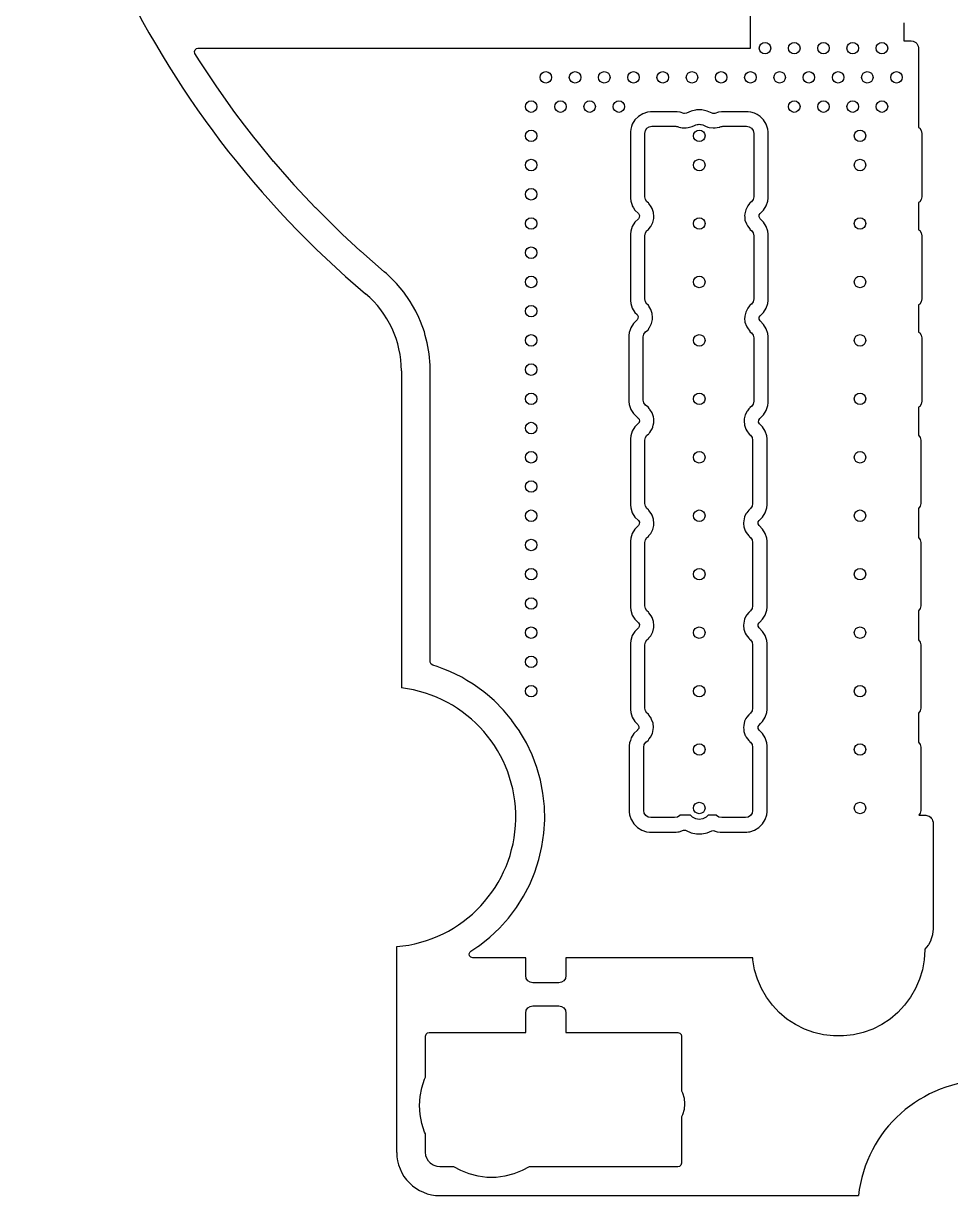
# Model space of a CAD drawing. Extents: x 116 to 183, y -128 to -37.6.
# Drawn here: x 115.95 to 148.18, y -128.03 to -87.28 of the extents above; entities that cross this region are included whole.
import ezdxf

# ---------------------------------------------------------------- set-up
doc = ezdxf.new("R2010")
doc.units = 0
doc.layers.add('BLACK', color=7, linetype='CONTINUOUS')

msp = doc.modelspace()

# ---------------------------------------------------------------- linework, layer by layer
at = {"layer": 'BLACK', "linetype": 'CONTINUOUS'}
for p, q in [((141.224, -88.138), (141.224, -84.826092)), ((146.558, -87.261064), (146.558, -87.884)), ((146.558, -87.884), (146.812, -87.884)), ((146.812, -87.884), (146.885011, -87.898523)), ((146.885011, -87.898523), (146.929709, -87.917037)), ((146.929709, -87.917037), (146.971096, -87.944691)), ((146.971096, -87.944691), (147.005309, -87.978904)), ((147.005309, -87.978904), (147.032962, -88.020291)), ((121.894386, -88.25963), (121.915348, -88.192979)), ((121.912785, -88.327033), (121.894386, -88.25963)), ((122.067307, -88.57789), (121.912785, -88.327033)), ((121.915348, -88.192979), (121.969017, -88.148242)), ((121.969017, -88.148242), (122.018363, -88.138)), ((122.018363, -88.138), (140.223997, -88.138)), ((140.223997, -88.138), (140.224, -88.138)), ((140.224, -88.138), (141.224, -88.138)), ((147.032962, -88.020291), (147.051476, -88.064987)), ((147.051476, -88.064987), (147.063617, -88.126019)), ((147.063617, -88.126019), (147.066, -88.150212)), ((147.066, -88.150212), (147.066, -90.89664)), ((122.069542, -88.581386), (122.067307, -88.57789)), ((122.668174, -89.484133), (122.069542, -88.581386)), ((122.67052, -89.487546), (122.668174, -89.484133)), ((123.299076, -90.369844), (122.67052, -89.487546)), ((123.3015, -90.373128), (123.299076, -90.369844)), ((123.64121, -90.817716), (123.3015, -90.373128)), ((137.482663, -90.417187), (137.333342, -90.509289)), ((137.482668, -90.417185), (137.482663, -90.417187)), ((137.6492, -90.362001), (137.482668, -90.417185)), ((137.649203, -90.362), (137.6492, -90.362001)), ((137.75198, -90.351501), (137.649203, -90.362)), ((137.751998, -90.3515), (137.75198, -90.351501)), ((138.67701, -90.3515), (137.751998, -90.3515)), ((138.779795, -90.362), (138.67701, -90.3515)), ((138.779799, -90.362001), (138.779795, -90.362)), ((138.907919, -90.404455), (138.779799, -90.362001)), ((138.928108, -90.409313), (138.907919, -90.404455)), ((138.997358, -90.400028), (138.928108, -90.409313)), ((139.166192, -90.324857), (138.997358, -90.400028)), ((139.166197, -90.324855), (139.166192, -90.324857)), ((139.318897, -90.292398), (139.166197, -90.324855)), ((139.351354, -90.2855), (139.318897, -90.292398)), ((139.540646, -90.2855), (139.351354, -90.2855)), ((139.580001, -90.293865), (139.540646, -90.2855)), ((139.725802, -90.324855), (139.580001, -90.293865)), ((139.725807, -90.324857), (139.725802, -90.324855)), ((139.894642, -90.400028), (139.725807, -90.324857)), ((139.914253, -90.406857), (139.894642, -90.400028)), ((139.984081, -90.404455), (139.914253, -90.406857)), ((140.112196, -90.362002), (139.984081, -90.404455)), ((140.112203, -90.362), (140.112196, -90.362002)), ((140.21498, -90.351501), (140.112203, -90.362)), ((140.214998, -90.3515), (140.21498, -90.351501)), ((141.14001, -90.3515), (140.214998, -90.3515)), ((141.242795, -90.362), (141.14001, -90.3515)), ((141.242797, -90.362001), (141.242795, -90.362)), ((141.36305, -90.401849), (141.242797, -90.362001)), ((141.409331, -90.417185), (141.36305, -90.401849)), ((141.409336, -90.417187), (141.409331, -90.417185)), ((141.455169, -90.445457), (141.409336, -90.417187)), ((141.558656, -90.509288), (141.455169, -90.445457)), ((123.959189, -91.233864), (123.64121, -90.817716)), ((137.117185, -90.782668), (137.089349, -90.86667)), ((137.117187, -90.782663), (137.117185, -90.782668)), ((137.209289, -90.633342), (137.117187, -90.782663)), ((137.333342, -90.509289), (137.209289, -90.633342)), ((137.706329, -90.87103), (137.802, -90.852)), ((137.802, -90.852), (138.627, -90.852)), ((138.627, -90.852), (138.654598, -90.857489)), ((138.654598, -90.857489), (138.657485, -90.857636)), ((138.657485, -90.857636), (138.659805, -90.857873)), ((138.659805, -90.857873), (138.686236, -90.863527)), ((138.686236, -90.863527), (138.688166, -90.864166)), ((138.688166, -90.864166), (138.722671, -90.87103)), ((139.064535, -90.901045), (139.202966, -90.861824)), ((139.202966, -90.861824), (139.2746, -90.829928)), ((139.2746, -90.829928), (139.322393, -90.805577)), ((139.322393, -90.805577), (139.375375, -90.797185)), ((139.375375, -90.797185), (139.391736, -90.793709)), ((139.391736, -90.793709), (139.40835, -90.791963)), ((139.40835, -90.791963), (139.446, -90.786)), ((139.446, -90.786), (139.483651, -90.791963)), ((139.483651, -90.791963), (139.500263, -90.793709)), ((139.500263, -90.793709), (139.516617, -90.797184)), ((139.516617, -90.797184), (139.569607, -90.805577)), ((139.569607, -90.805577), (139.617405, -90.829931)), ((139.617405, -90.829931), (139.689035, -90.861824)), ((139.689035, -90.861824), (139.689038, -90.861825)), ((139.689038, -90.861825), (139.728407, -90.877413)), ((140.169329, -90.87103), (140.203821, -90.864169)), ((140.203821, -90.864169), (140.205759, -90.863527)), ((140.205759, -90.863527), (140.23219, -90.857873)), ((140.23219, -90.857873), (140.234499, -90.857637)), ((140.234499, -90.857637), (140.237401, -90.857489)), ((140.237401, -90.857489), (140.265, -90.852)), ((140.265, -90.852), (141.09, -90.852)), ((141.09, -90.852), (141.185671, -90.87103)), ((141.682712, -90.633344), (141.558656, -90.509288)), ((141.774814, -90.782666), (141.682712, -90.633344)), ((141.829999, -90.949203), (141.774814, -90.782666)), ((123.961763, -91.237118), (123.959189, -91.233864)), ((124.122473, -91.433463), (123.961763, -91.237118)), ((137.062, -90.949204), (137.0515, -91.051983)), ((137.0515, -91.051983), (137.0515, -93.352001)), ((137.062001, -90.949204), (137.062, -90.949204)), ((137.089349, -90.86667), (137.062001, -90.949203)), ((137.062001, -90.949203), (137.062001, -90.949204)), ((137.552, -91.102), (137.57103, -91.006329)), ((137.552, -93.302), (137.552, -91.102)), ((137.57103, -91.006329), (137.625223, -90.925223)), ((137.625223, -90.925223), (137.706329, -90.87103)), ((138.722671, -90.87103), (138.736241, -90.880097)), ((138.736241, -90.880097), (138.748904, -90.884294)), ((138.748904, -90.884294), (138.748917, -90.884297)), ((138.748917, -90.884297), (138.748918, -90.884298)), ((138.748918, -90.884298), (138.789658, -90.895927)), ((138.789658, -90.895927), (138.809847, -90.900785)), ((138.809847, -90.900785), (138.85141, -90.908961)), ((138.85141, -90.908961), (138.956917, -90.909964)), ((138.956917, -90.909964), (138.99528, -90.91033)), ((138.99528, -90.91033), (138.99528, -90.910329)), ((138.99528, -90.910329), (138.995284, -90.91033)), ((138.995284, -90.91033), (139.05633, -90.902144)), ((139.05633, -90.902144), (139.056878, -90.902108)), ((139.056878, -90.902108), (139.064413, -90.901061)), ((139.064413, -90.901061), (139.064534, -90.901045)), ((139.064534, -90.901045), (139.064535, -90.901045)), ((139.728407, -90.877413), (139.736358, -90.880181)), ((139.736358, -90.880181), (139.748017, -90.884241)), ((139.748017, -90.884241), (139.788596, -90.89649)), ((139.788596, -90.89649), (139.931631, -90.912058)), ((139.931631, -90.912058), (140.001459, -90.909656)), ((140.001459, -90.909656), (140.143084, -90.884297)), ((140.143084, -90.884297), (140.15576, -90.880096)), ((140.15576, -90.880096), (140.169329, -90.87103)), ((141.185671, -90.87103), (141.266777, -90.925223)), ((141.266777, -90.925223), (141.32097, -91.006329)), ((141.32097, -91.006329), (141.34, -91.102)), ((141.34, -91.102), (141.34, -93.302)), ((141.840499, -91.051992), (141.829999, -90.949203)), ((141.8405, -93.352009), (141.840499, -91.051992)), ((147.066, -90.89664), (147.108777, -90.925223)), ((147.108777, -90.925223), (147.16297, -91.006329)), ((147.16297, -91.006329), (147.182, -91.102)), ((147.182, -91.102), (147.182, -93.302)), ((124.647879, -92.07537), (124.122473, -91.433463)), ((124.650522, -92.07849), (124.647879, -92.07537)), ((125.203711, -92.71), (124.650522, -92.07849)), ((125.364289, -92.893313), (125.203711, -92.71)), ((125.367074, -92.896388), (125.364289, -92.893313)), ((126.107704, -93.686881), (125.367074, -92.896388)), ((137.57103, -93.397671), (137.552, -93.302)), ((141.34, -93.302), (141.32097, -93.397671)), ((147.182, -93.302), (147.16297, -93.397671)), ((126.110591, -93.689861), (126.107704, -93.686881)), ((126.357844, -93.936666), (126.110591, -93.689861)), ((137.0515, -93.352001), (137.051501, -93.352018)), ((137.051501, -93.352018), (137.062, -93.454796)), ((137.062, -93.454796), (137.062001, -93.454799)), ((137.062001, -93.454799), (137.107963, -93.593501)), ((137.107963, -93.593501), (137.117186, -93.621334)), ((137.117186, -93.621334), (137.157615, -93.686881)), ((137.157615, -93.686881), (137.209289, -93.770657)), ((137.625223, -93.478777), (137.57103, -93.397671)), ((137.684393, -93.518312), (137.625223, -93.478777)), ((137.692733, -93.540673), (137.684393, -93.518312)), ((137.774615, -93.650055), (137.692733, -93.540673)), ((137.774617, -93.650058), (137.774615, -93.650055)), ((137.808102, -93.711381), (137.774617, -93.650058)), ((137.858384, -93.84619), (137.808102, -93.711381)), ((141.107294, -93.663371), (141.05892, -93.760012)), ((141.1358, -93.619016), (141.107294, -93.663371)), ((141.19655, -93.543634), (141.1358, -93.619016)), ((141.204315, -93.532865), (141.19655, -93.543634)), ((141.208827, -93.517497), (141.204315, -93.532865)), ((141.266777, -93.478777), (141.208827, -93.517497)), ((141.32097, -93.397671), (141.266777, -93.478777)), ((141.682712, -93.770656), (141.774814, -93.621334)), ((141.774814, -93.621334), (141.829999, -93.454797)), ((141.829999, -93.454797), (141.8405, -93.352009)), ((147.108777, -93.478777), (147.066, -93.507359)), ((147.066, -93.507359), (147.066, -94.45264)), ((147.16297, -93.397671), (147.108777, -93.478777)), ((126.844314, -94.422256), (126.357844, -93.936666)), ((137.209289, -93.770657), (137.330951, -93.892319)), ((137.330951, -94.067681), (137.209289, -94.189342)), ((137.330951, -93.892319), (137.364436, -93.953642)), ((137.359452, -94.023334), (137.330951, -94.067681)), ((137.364436, -93.953642), (137.359452, -94.023334)), ((137.833081, -94.199985), (137.863664, -94.059393)), ((137.868648, -93.989701), (137.858384, -93.84619)), ((137.863664, -94.059393), (137.868648, -93.989701)), ((141.028336, -93.900607), (141.023352, -93.970297)), ((141.023352, -93.970297), (141.023352, -93.9703)), ((141.023352, -93.9703), (141.02474, -93.989701)), ((141.02474, -93.989701), (141.033616, -94.11381)), ((141.028337, -93.900595), (141.028336, -93.900607)), ((141.058916, -93.760023), (141.028337, -93.900595)), ((141.033616, -94.11381), (141.083898, -94.248619)), ((141.05892, -93.760012), (141.058916, -93.760023)), ((141.527564, -94.006358), (141.532548, -93.936666)), ((141.561049, -94.067681), (141.527564, -94.006358)), ((141.532548, -93.936666), (141.561049, -93.892319)), ((141.561049, -93.892319), (141.587652, -93.865716)), ((141.682712, -94.189344), (141.561049, -94.067681)), ((141.587652, -93.865716), (141.682712, -93.770656)), ((126.87725, -94.455132), (126.844314, -94.422256)), ((126.880225, -94.458003), (126.87725, -94.455132)), ((127.034779, -94.602284), (126.880225, -94.458003)), ((137.062, -94.505204), (137.0515, -94.607983)), ((137.062001, -94.505204), (137.062, -94.505204)), ((137.117186, -94.338666), (137.062001, -94.505203)), ((137.062001, -94.505203), (137.062001, -94.505204)), ((137.117187, -94.338663), (137.117186, -94.338666)), ((137.209289, -94.189342), (137.117187, -94.338663)), ((137.57103, -94.562329), (137.625223, -94.481223)), ((137.625223, -94.481223), (137.683172, -94.442502)), ((137.683172, -94.442502), (137.687685, -94.427135)), ((137.687685, -94.427135), (137.695444, -94.416373)), ((137.695444, -94.416373), (137.756201, -94.340981)), ((137.756201, -94.340981), (137.784702, -94.296634)), ((137.784702, -94.296634), (137.833081, -94.199985)), ((141.083898, -94.248619), (141.106285, -94.289618)), ((141.106285, -94.289618), (141.117381, -94.309939)), ((141.117381, -94.309939), (141.199267, -94.419325)), ((141.199267, -94.419325), (141.207607, -94.441687)), ((141.207607, -94.441687), (141.266777, -94.481223)), ((141.266777, -94.481223), (141.32097, -94.562329)), ((141.774814, -94.338666), (141.682712, -94.189344)), ((141.829999, -94.505203), (141.774814, -94.338666)), ((141.840499, -94.607992), (141.829999, -94.505203)), ((147.066, -94.45264), (147.108777, -94.481223)), ((147.108777, -94.481223), (147.16297, -94.562329)), ((127.672052, -95.197196), (127.034779, -94.602284)), ((137.0515, -94.607983), (137.0515, -96.908001)), ((137.552, -94.658), (137.57103, -94.562329)), ((137.552, -96.858), (137.552, -94.658)), ((141.32097, -94.562329), (141.34, -94.658)), ((141.34, -94.658), (141.34, -96.858)), ((141.8405, -96.908009), (141.840499, -94.607992)), ((147.16297, -94.562329), (147.182, -94.658)), ((147.182, -94.658), (147.182, -96.858)), ((127.675132, -95.199976), (127.672052, -95.197196)), ((128.49201, -95.912934), (127.675132, -95.199976)), ((128.493583, -95.914284), (128.49201, -95.912934)), ((128.567375, -95.976546), (128.493583, -95.914284)), ((128.568537, -95.977623), (128.567375, -95.976546)), ((128.643196, -96.040713), (128.568537, -95.977623)), ((128.643209, -96.040725), (128.643196, -96.040713)), ((128.91945, -96.318801), (128.643209, -96.040725)), ((128.919459, -96.318812), (128.91945, -96.318801)), ((129.170517, -96.619834), (128.919459, -96.318812)), ((129.170521, -96.61984), (129.170517, -96.619834)), ((129.170522, -96.619841), (129.170521, -96.61984)), ((129.371156, -96.908016), (129.170522, -96.619841)), ((129.394498, -96.941542), (129.371156, -96.908016)), ((129.394501, -96.941546), (129.394498, -96.941542)), ((129.476603, -97.084529), (129.394501, -96.941546)), ((137.0515, -96.908001), (137.051501, -96.908018)), ((137.051501, -96.908018), (137.062, -97.010796)), ((137.57103, -96.953671), (137.552, -96.858)), ((137.625223, -97.034777), (137.57103, -96.953671)), ((141.32097, -96.953671), (141.266777, -97.034777)), ((141.34, -96.858), (141.32097, -96.953671)), ((141.829999, -97.010797), (141.8405, -96.908009)), ((147.16297, -96.953671), (147.108777, -97.034777)), ((147.182, -96.858), (147.16297, -96.953671)), ((129.589691, -97.281473), (129.476603, -97.084529)), ((129.589692, -97.281476), (129.589691, -97.281473)), ((129.589698, -97.281487), (129.589692, -97.281476)), ((129.691451, -97.500867), (129.589698, -97.281487)), ((137.062, -97.010796), (137.062001, -97.010799)), ((137.062001, -97.010799), (137.117185, -97.177331)), ((137.117185, -97.177331), (137.117187, -97.177336)), ((137.117187, -97.177336), (137.209289, -97.326657)), ((137.209289, -97.326657), (137.285951, -97.403319)), ((137.676885, -97.069296), (137.625223, -97.034777)), ((137.692733, -97.111786), (137.676885, -97.069296)), ((137.729615, -97.161055), (137.692733, -97.111786)), ((137.729617, -97.161058), (137.729615, -97.161055)), ((137.763102, -97.222381), (137.729617, -97.161058)), ((137.813384, -97.35719), (137.763102, -97.222381)), ((137.823648, -97.500701), (137.813384, -97.35719)), ((141.058916, -97.316023), (141.028337, -97.456595)), ((141.05892, -97.316012), (141.058916, -97.316023)), ((141.107294, -97.219371), (141.05892, -97.316012)), ((141.1358, -97.175016), (141.107294, -97.219371)), ((141.19655, -97.099634), (141.1358, -97.175016)), ((141.204315, -97.088865), (141.19655, -97.099634)), ((141.208827, -97.073497), (141.204315, -97.088865)), ((141.266777, -97.034777), (141.208827, -97.073497)), ((141.611868, -97.3975), (141.682712, -97.326656)), ((141.682712, -97.326656), (141.774814, -97.177334)), ((141.774814, -97.177334), (141.829999, -97.010797)), ((147.108777, -97.034777), (147.066, -97.063359)), ((147.066, -97.063359), (147.066, -98.00864)), ((129.754627, -97.637073), (129.691451, -97.500867)), ((129.88806, -98.005653), (129.754627, -97.637073)), ((137.157789, -97.706842), (137.065687, -97.856163)), ((137.285951, -97.578681), (137.157789, -97.706842)), ((137.285951, -97.403319), (137.319436, -97.464642)), ((137.314452, -97.534334), (137.285951, -97.578681)), ((137.319436, -97.464642), (137.314452, -97.534334)), ((137.739702, -97.807634), (137.788081, -97.710985)), ((137.788081, -97.710985), (137.818664, -97.570393)), ((137.818664, -97.570393), (137.823648, -97.500701)), ((141.025183, -97.500702), (141.023352, -97.526299)), ((141.023352, -97.526299), (141.033616, -97.66981)), ((141.028336, -97.456607), (141.025183, -97.500702)), ((141.028337, -97.456595), (141.028336, -97.456607)), ((141.033616, -97.66981), (141.083898, -97.804619)), ((141.527564, -97.562358), (141.532548, -97.492666)), ((141.561049, -97.623681), (141.527564, -97.562358)), ((141.532548, -97.492666), (141.561049, -97.448319)), ((141.561049, -97.448319), (141.611868, -97.3975)), ((141.682712, -97.745344), (141.561049, -97.623681)), ((141.774814, -97.894666), (141.682712, -97.745344)), ((129.919988, -98.125483), (129.88806, -98.005653)), ((129.988981, -98.384427), (129.919988, -98.125483)), ((137.0105, -98.022704), (137, -98.125483)), ((137, -98.125483), (137, -100.425501)), ((137.010501, -98.022704), (137.0105, -98.022704)), ((137.041314, -97.929716), (137.010501, -98.022703)), ((137.010501, -98.022703), (137.010501, -98.022704)), ((137.065685, -97.856168), (137.041314, -97.929716)), ((137.065687, -97.856163), (137.065685, -97.856168)), ((137.5005, -98.1755), (137.51953, -98.079829)), ((137.5005, -100.3755), (137.5005, -98.1755)), ((137.51953, -98.079829), (137.573723, -97.998723)), ((137.573723, -97.998723), (137.654829, -97.94453)), ((137.654829, -97.94453), (137.670315, -97.941449)), ((137.670315, -97.941449), (137.687685, -97.882295)), ((137.687685, -97.882295), (137.69545, -97.871526)), ((137.69545, -97.871526), (137.69995, -97.865942)), ((137.69995, -97.865942), (137.711201, -97.851981)), ((137.711201, -97.851981), (137.739702, -97.807634)), ((141.083898, -97.804619), (141.097659, -97.82982)), ((141.097659, -97.82982), (141.117381, -97.865939)), ((141.117381, -97.865939), (141.199267, -97.975325)), ((141.199267, -97.975325), (141.207607, -97.997687)), ((141.207607, -97.997687), (141.266777, -98.037223)), ((141.266777, -98.037223), (141.32097, -98.118329)), ((141.32097, -98.118329), (141.34, -98.214)), ((141.829999, -98.061203), (141.774814, -97.894666)), ((141.840499, -98.163992), (141.829999, -98.061203)), ((141.8405, -100.464009), (141.840499, -98.163992)), ((147.066, -98.00864), (147.108777, -98.037223)), ((147.108777, -98.037223), (147.16297, -98.118329)), ((147.16297, -98.118329), (147.182, -98.214)), ((130.056628, -98.770535), (129.988981, -98.384427)), ((141.34, -98.214), (141.34, -100.414)), ((147.182, -98.214), (147.182, -100.414)), ((130.056629, -98.770547), (130.056628, -98.770535)), ((130.09049, -99.16104), (130.056629, -98.770547)), ((129.089859, -99.356597), (129.089859, -110.37597)), ((130.090359, -99.377342), (130.090491, -99.161069)), ((130.090359, -109.470822), (130.090359, -99.377342)), ((130.090491, -99.161069), (130.09049, -99.16104)), ((137, -100.425501), (137.000001, -100.425518)), ((137.000001, -100.425518), (137.0105, -100.528296)), ((137.0105, -100.528296), (137.010501, -100.528299)), ((137.010501, -100.528299), (137.065685, -100.694831)), ((137.51953, -100.471171), (137.5005, -100.3755)), ((137.573723, -100.552277), (137.51953, -100.471171)), ((137.654829, -100.60647), (137.573723, -100.552277)), ((137.674444, -100.610371), (137.654829, -100.60647)), ((137.699807, -100.663291), (137.674444, -100.610371)), ((141.204315, -100.641278), (141.194761, -100.653757)), ((141.207517, -100.630372), (141.204315, -100.641278)), ((141.266777, -100.590777), (141.207517, -100.630372)), ((141.32097, -100.509671), (141.266777, -100.590777)), ((141.34, -100.414), (141.32097, -100.509671)), ((141.774814, -100.733334), (141.829999, -100.566797)), ((141.829999, -100.566797), (141.8405, -100.464009)), ((147.108777, -100.590777), (147.066, -100.619359)), ((147.066, -100.619359), (147.066, -101.590365)), ((147.16297, -100.509671), (147.108777, -100.590777)), ((147.182, -100.414), (147.16297, -100.509671)), ((137.065685, -100.694831), (137.065687, -100.694836)), ((137.065687, -100.694836), (137.157789, -100.844157)), ((137.157789, -100.844157), (137.281845, -100.968213)), ((137.281845, -100.968213), (137.292522, -100.974798)), ((137.292522, -100.974798), (137.309534, -100.985291)), ((137.309534, -100.985291), (137.356259, -101.037237)), ((137.356259, -101.037237), (137.367483, -101.106199)), ((137.717976, -100.683491), (137.699807, -100.663291)), ((137.732089, -100.699181), (137.717976, -100.683491)), ((137.812107, -100.818758), (137.732089, -100.699181)), ((137.855194, -100.956032), (137.812107, -100.818758)), ((137.866418, -101.024994), (137.855194, -100.956032)), ((137.869086, -101.16885), (137.866418, -101.024994)), ((141.007519, -101.03029), (141.002535, -101.099982)), ((141.00752, -101.030282), (141.007519, -101.03029)), ((141.038101, -100.889698), (141.00752, -101.030282)), ((141.107058, -100.763411), (141.038101, -100.889698)), ((141.107304, -100.763042), (141.107058, -100.763411)), ((141.108248, -100.761822), (141.107304, -100.763042)), ((141.11777, -100.749102), (141.108248, -100.761822)), ((141.117888, -100.748906), (141.11777, -100.749102)), ((141.148488, -100.708068), (141.117888, -100.748906)), ((141.148519, -100.708027), (141.148488, -100.708068)), ((141.172782, -100.675616), (141.148519, -100.708027)), ((141.186205, -100.665391), (141.172782, -100.675616)), ((141.194761, -100.653757), (141.186205, -100.665391)), ((141.511731, -101.066349), (141.553005, -101.011214)), ((141.552989, -101.011193), (141.553068, -101.01113)), ((141.553005, -101.011214), (141.552989, -101.011193)), ((141.553068, -101.01113), (141.553603, -101.010416)), ((141.553603, -101.010416), (141.556242, -101.00862)), ((141.556242, -101.00862), (141.55865, -101.006715)), ((141.55865, -101.006715), (141.558656, -101.006712)), ((141.558656, -101.006712), (141.682712, -100.882656)), ((141.682712, -100.882656), (141.774814, -100.733334)), ((137.117185, -101.450668), (137.089487, -101.534256)), ((137.117187, -101.450663), (137.117185, -101.450668)), ((137.209287, -101.301345), (137.117187, -101.450663)), ((137.332121, -101.178511), (137.209287, -101.301345)), ((137.339641, -101.170282), (137.332121, -101.178511)), ((137.367483, -101.106199), (137.339641, -101.170282)), ((137.727743, -101.494176), (137.76139, -101.439622)), ((137.76139, -101.439622), (137.803269, -101.371722)), ((137.803269, -101.371722), (137.803273, -101.371714)), ((137.803273, -101.371714), (137.829787, -101.310688)), ((137.829787, -101.310688), (137.83067, -101.308795)), ((137.83067, -101.308795), (137.831115, -101.307632)), ((137.831115, -101.307632), (137.848664, -101.243493)), ((137.848664, -101.243493), (137.869086, -101.16885)), ((141.002535, -101.099982), (141.012799, -101.243493)), ((141.012799, -101.243493), (141.063081, -101.378302)), ((141.063081, -101.378302), (141.096566, -101.439625)), ((141.096566, -101.439625), (141.18279, -101.554806)), ((141.506747, -101.136041), (141.511731, -101.066349)), ((141.540232, -101.197364), (141.506747, -101.136041)), ((141.644212, -101.301344), (141.540232, -101.197364)), ((141.736314, -101.450666), (141.644212, -101.301344)), ((141.791499, -101.617203), (141.736314, -101.450666)), ((137.062, -101.617204), (137.0515, -101.719983)), ((137.0515, -101.719983), (137.0515, -104.020001)), ((137.062001, -101.617204), (137.062, -101.617204)), ((137.089487, -101.534256), (137.062001, -101.617203)), ((137.062001, -101.617203), (137.062001, -101.617204)), ((137.552, -101.77), (137.57103, -101.674329)), ((137.552, -103.97), (137.552, -101.77)), ((137.57103, -101.674329), (137.625223, -101.593223)), ((137.625223, -101.593223), (137.683929, -101.553997)), ((137.683929, -101.553997), (137.687685, -101.541206)), ((137.687685, -101.541206), (137.702371, -101.522556)), ((137.702371, -101.522556), (137.70301, -101.521886)), ((137.70301, -101.521886), (137.705277, -101.519516)), ((137.705277, -101.519516), (137.712797, -101.511287)), ((137.712797, -101.511287), (137.727743, -101.494176)), ((141.18279, -101.554806), (141.187677, -101.559693)), ((141.187677, -101.559693), (141.193182, -101.569773)), ((141.193182, -101.569773), (141.228277, -101.593223)), ((141.228277, -101.593223), (141.28247, -101.674329)), ((141.28247, -101.674329), (141.3015, -101.77)), ((141.3015, -101.77), (141.3015, -103.97)), ((141.801999, -101.719992), (141.791499, -101.617203)), ((141.802, -104.020009), (141.801999, -101.719992)), ((147.066, -101.590365), (147.070277, -101.593223)), ((147.070277, -101.593223), (147.12447, -101.674329)), ((147.12447, -101.674329), (147.1435, -101.77)), ((147.1435, -101.77), (147.1435, -103.97)), ((137.0515, -104.020001), (137.051501, -104.020018)), ((137.051501, -104.020018), (137.062, -104.122796)), ((137.062, -104.122796), (137.062001, -104.122799)), ((137.062001, -104.122799), (137.117185, -104.289331)), ((137.117185, -104.289331), (137.117187, -104.289336)), ((137.117187, -104.289336), (137.209289, -104.438657)), ((137.57103, -104.065671), (137.552, -103.97)), ((137.625223, -104.146777), (137.57103, -104.065671)), ((137.684393, -104.186312), (137.625223, -104.146777)), ((137.692733, -104.208673), (137.684393, -104.186312)), ((137.774615, -104.318055), (137.692733, -104.208673)), ((141.097302, -104.287014), (141.068794, -104.331371)), ((141.097306, -104.287009), (141.097302, -104.287014)), ((141.165098, -104.202886), (141.097306, -104.287009)), ((141.165114, -104.202868), (141.165098, -104.202886)), ((141.187681, -104.180302), (141.165114, -104.202868)), ((141.198854, -104.166436), (141.187681, -104.180302)), ((141.228277, -104.146777), (141.198854, -104.166436)), ((141.28247, -104.065671), (141.228277, -104.146777)), ((141.3015, -103.97), (141.28247, -104.065671)), ((141.644212, -104.438656), (141.736314, -104.289334)), ((141.736314, -104.289334), (141.791499, -104.122797)), ((141.791499, -104.122797), (141.802, -104.020009)), ((147.070277, -104.146777), (147.066, -104.149634)), ((147.066, -104.149634), (147.066, -105.146365)), ((147.12447, -104.065671), (147.070277, -104.146777)), ((147.1435, -103.97), (147.12447, -104.065671)), ((137.209289, -104.438657), (137.330951, -104.560319)), ((137.330951, -104.560319), (137.364436, -104.621642)), ((137.359452, -104.691334), (137.330951, -104.735681)), ((137.364436, -104.621642), (137.359452, -104.691334)), ((137.774617, -104.318058), (137.774615, -104.318055)), ((137.808102, -104.379381), (137.774617, -104.318058)), ((137.858384, -104.51419), (137.808102, -104.379381)), ((137.868648, -104.657701), (137.858384, -104.51419)), ((137.863664, -104.727393), (137.868648, -104.657701)), ((140.989836, -104.568607), (140.984852, -104.638297)), ((140.984852, -104.638297), (140.984852, -104.6383)), ((140.984852, -104.6383), (140.98624, -104.657701)), ((140.98624, -104.657701), (140.995116, -104.78181)), ((140.989837, -104.568595), (140.989836, -104.568607)), ((141.020416, -104.428023), (140.989837, -104.568595)), ((141.02042, -104.428012), (141.020416, -104.428023)), ((141.068794, -104.331371), (141.02042, -104.428012)), ((141.489064, -104.674358), (141.494048, -104.604666)), ((141.522549, -104.735681), (141.489064, -104.674358)), ((141.494048, -104.604666), (141.522549, -104.560319)), ((141.522549, -104.560319), (141.644212, -104.438656)), ((137.089349, -105.09067), (137.062001, -105.173203)), ((137.117185, -105.006668), (137.089349, -105.09067)), ((137.117187, -105.006663), (137.117185, -105.006668)), ((137.209289, -104.857342), (137.117187, -105.006663)), ((137.330951, -104.735681), (137.209289, -104.857342)), ((137.625223, -105.149223), (137.683172, -105.110502)), ((137.683172, -105.110502), (137.687685, -105.095135)), ((137.687685, -105.095135), (137.695444, -105.084373)), ((137.695444, -105.084373), (137.756201, -105.008981)), ((137.756201, -105.008981), (137.784702, -104.964634)), ((137.784702, -104.964634), (137.833081, -104.867985)), ((137.833081, -104.867985), (137.863664, -104.727393)), ((140.995116, -104.78181), (141.045398, -104.916619)), ((141.045398, -104.916619), (141.078883, -104.977942)), ((141.078883, -104.977942), (141.165107, -105.093123)), ((141.165107, -105.093123), (141.187681, -105.115697)), ((141.187681, -105.115697), (141.193184, -105.125774)), ((141.193184, -105.125774), (141.228277, -105.149223)), ((141.644212, -104.857344), (141.522549, -104.735681)), ((141.736314, -105.006666), (141.644212, -104.857344)), ((141.791499, -105.173203), (141.736314, -105.006666)), ((137.062, -105.173204), (137.0515, -105.275983)), ((137.0515, -105.275983), (137.0515, -107.576001)), ((137.062001, -105.173204), (137.062, -105.173204)), ((137.062001, -105.173203), (137.062001, -105.173204)), ((137.552, -105.326), (137.57103, -105.230329)), ((137.552, -107.526), (137.552, -105.326)), ((137.57103, -105.230329), (137.625223, -105.149223)), ((141.228277, -105.149223), (141.28247, -105.230329)), ((141.28247, -105.230329), (141.3015, -105.326)), ((141.3015, -105.326), (141.3015, -107.526)), ((141.801999, -105.275992), (141.791499, -105.173203)), ((141.802, -107.576009), (141.801999, -105.275992)), ((147.066, -105.146365), (147.070277, -105.149223)), ((147.070277, -105.149223), (147.12447, -105.230329)), ((147.12447, -105.230329), (147.1435, -105.326)), ((147.1435, -105.326), (147.1435, -107.526)), ((137.57103, -107.621671), (137.552, -107.526)), ((141.3015, -107.526), (141.28247, -107.621671)), ((147.1435, -107.526), (147.12447, -107.621671)), ((137.0515, -107.576001), (137.051501, -107.576018)), ((137.051501, -107.576018), (137.062, -107.678796)), ((137.062, -107.678796), (137.062001, -107.678799)), ((137.062001, -107.678799), (137.117185, -107.845331)), ((137.117185, -107.845331), (137.117187, -107.845336)), ((137.117187, -107.845336), (137.209289, -107.994657)), ((137.625223, -107.702777), (137.57103, -107.621671)), ((137.684393, -107.742312), (137.625223, -107.702777)), ((137.692733, -107.764673), (137.684393, -107.742312)), ((137.774615, -107.874055), (137.692733, -107.764673)), ((137.774617, -107.874058), (137.774615, -107.874055)), ((137.808102, -107.935381), (137.774617, -107.874058)), ((137.858384, -108.07019), (137.808102, -107.935381)), ((141.068794, -107.887371), (141.02042, -107.984012)), ((141.097302, -107.843014), (141.068794, -107.887371)), ((141.097306, -107.843009), (141.097302, -107.843014)), ((141.165098, -107.758886), (141.097306, -107.843009)), ((141.165114, -107.758868), (141.165098, -107.758886)), ((141.187681, -107.736302), (141.165114, -107.758868)), ((141.198854, -107.722436), (141.187681, -107.736302)), ((141.228277, -107.702777), (141.198854, -107.722436)), ((141.28247, -107.621671), (141.228277, -107.702777)), ((141.644212, -107.994656), (141.736314, -107.845334)), ((141.736314, -107.845334), (141.791499, -107.678797)), ((141.791499, -107.678797), (141.802, -107.576009)), ((147.070277, -107.702777), (147.066, -107.705634)), ((147.066, -107.705634), (147.066, -108.702365)), ((147.12447, -107.621671), (147.070277, -107.702777)), ((137.209289, -107.994657), (137.330951, -108.116319)), ((137.330951, -108.291681), (137.209289, -108.413342)), ((137.330951, -108.116319), (137.364436, -108.177642)), ((137.359452, -108.247334), (137.330951, -108.291681)), ((137.364436, -108.177642), (137.359452, -108.247334)), ((137.833081, -108.423985), (137.863664, -108.283393)), ((137.868648, -108.213701), (137.858384, -108.07019)), ((137.863664, -108.283393), (137.868648, -108.213701)), ((140.989836, -108.124607), (140.984852, -108.194297)), ((140.984852, -108.194297), (140.984852, -108.1943)), ((140.984852, -108.1943), (140.98624, -108.213701)), ((140.98624, -108.213701), (140.995116, -108.33781)), ((140.989837, -108.124595), (140.989836, -108.124607)), ((141.020416, -107.984023), (140.989837, -108.124595)), ((140.995116, -108.33781), (141.045398, -108.472619)), ((141.02042, -107.984012), (141.020416, -107.984023)), ((141.489064, -108.230358), (141.494048, -108.160666)), ((141.522549, -108.291681), (141.489064, -108.230358)), ((141.494048, -108.160666), (141.522549, -108.116319)), ((141.522549, -108.116319), (141.549152, -108.089716)), ((141.644212, -108.413344), (141.522549, -108.291681)), ((141.549152, -108.089716), (141.644212, -107.994656)), ((137.062, -108.729204), (137.0515, -108.831983)), ((137.062001, -108.729204), (137.062, -108.729204)), ((137.117186, -108.562666), (137.062001, -108.729203)), ((137.062001, -108.729203), (137.062001, -108.729204)), ((137.117187, -108.562663), (137.117186, -108.562666)), ((137.209289, -108.413342), (137.117187, -108.562663)), ((137.552, -108.882), (137.57103, -108.786329)), ((137.57103, -108.786329), (137.625223, -108.705223)), ((137.625223, -108.705223), (137.683172, -108.666502)), ((137.683172, -108.666502), (137.687685, -108.651135)), ((137.687685, -108.651135), (137.695444, -108.640373)), ((137.695444, -108.640373), (137.756201, -108.564981)), ((137.756201, -108.564981), (137.784702, -108.520634)), ((137.784702, -108.520634), (137.833081, -108.423985)), ((141.045398, -108.472619), (141.078883, -108.533942)), ((141.078883, -108.533942), (141.165107, -108.649123)), ((141.165107, -108.649123), (141.187681, -108.671697)), ((141.187681, -108.671697), (141.193184, -108.681774)), ((141.193184, -108.681774), (141.228277, -108.705223)), ((141.228277, -108.705223), (141.28247, -108.786329)), ((141.28247, -108.786329), (141.3015, -108.882)), ((141.736314, -108.562666), (141.644212, -108.413344)), ((141.791499, -108.729203), (141.736314, -108.562666)), ((141.801999, -108.831992), (141.791499, -108.729203)), ((147.066, -108.702365), (147.070277, -108.705223)), ((147.070277, -108.705223), (147.12447, -108.786329)), ((147.12447, -108.786329), (147.1435, -108.882)), ((137.0515, -108.831983), (137.0515, -111.132001)), ((137.552, -111.082), (137.552, -108.882)), ((141.3015, -108.882), (141.3015, -111.082)), ((141.802, -111.132009), (141.801999, -108.831992)), ((147.1435, -108.882), (147.1435, -111.082)), ((130.091564, -109.488068), (130.090359, -109.470822)), ((130.120381, -109.551718), (130.091564, -109.488068)), ((130.179035, -109.589684), (130.120381, -109.551718)), ((130.33906, -109.63724), (130.179035, -109.589684)), ((130.339072, -109.637244), (130.33906, -109.63724)), ((130.33908, -109.637247), (130.339072, -109.637244)), ((130.567854, -109.726701), (130.33908, -109.637247)), ((130.770818, -109.806062), (130.567854, -109.726701)), ((131.186911, -110.010456), (130.770818, -109.806062)), ((131.363674, -110.116526), (131.186911, -110.010456)), ((131.584409, -110.248983), (131.363674, -110.116526)), ((131.584417, -110.248988), (131.584409, -110.248983)), ((131.584419, -110.24899), (131.584417, -110.248988)), ((131.58443, -110.248996), (131.584419, -110.24899)), ((131.960508, -110.519952), (131.58443, -110.248996)), ((131.960524, -110.519964), (131.960508, -110.519952)), ((131.960531, -110.51997), (131.960524, -110.519964)), ((132.08091, -110.623064), (131.960531, -110.51997)), ((132.312631, -110.821511), (132.08091, -110.623064)), ((132.638224, -111.151479), (132.312631, -110.821511)), ((132.63824, -111.151496), (132.638224, -111.151479)), ((132.933731, -111.506), (132.63824, -111.151496)), ((137.0515, -111.132001), (137.051501, -111.132018)), ((137.051501, -111.132018), (137.062, -111.234796)), ((137.062, -111.234796), (137.062001, -111.234799)), ((137.062001, -111.234799), (137.117185, -111.401331)), ((137.57103, -111.177671), (137.552, -111.082)), ((137.625223, -111.258777), (137.57103, -111.177671)), ((141.28247, -111.177671), (141.228277, -111.258777)), ((141.3015, -111.082), (141.28247, -111.177671)), ((141.736314, -111.401334), (141.791499, -111.234797)), ((141.791499, -111.234797), (141.802, -111.132009)), ((147.12447, -111.177671), (147.070277, -111.258777)), ((147.1435, -111.082), (147.12447, -111.177671)), ((132.935049, -111.507581), (132.933731, -111.506)), ((133.10707, -111.753186), (132.935049, -111.507581)), ((137.117185, -111.401331), (137.117187, -111.401336)), ((137.117187, -111.401336), (137.209289, -111.550657)), ((137.209289, -111.550657), (137.313267, -111.654635)), ((137.681442, -111.296341), (137.625223, -111.258777)), ((137.692733, -111.326612), (137.681442, -111.296341)), ((137.746928, -111.399009), (137.692733, -111.326612)), ((137.756933, -111.412374), (137.746928, -111.399009)), ((137.790418, -111.473697), (137.756933, -111.412374)), ((137.8407, -111.608506), (137.790418, -111.473697)), ((137.850964, -111.752017), (137.8407, -111.608506)), ((141.020416, -111.540023), (140.989837, -111.680595)), ((141.02042, -111.540012), (141.020416, -111.540023)), ((141.068794, -111.443371), (141.02042, -111.540012)), ((141.097302, -111.399014), (141.068794, -111.443371)), ((141.097306, -111.399009), (141.097302, -111.399014)), ((141.165098, -111.314886), (141.097306, -111.399009)), ((141.165114, -111.314868), (141.165098, -111.314886)), ((141.187681, -111.292302), (141.165114, -111.314868)), ((141.198854, -111.278436), (141.187681, -111.292302)), ((141.228277, -111.258777), (141.198854, -111.278436)), ((141.522549, -111.672319), (141.573368, -111.6215)), ((141.573368, -111.6215), (141.644212, -111.550656)), ((141.644212, -111.550656), (141.736314, -111.401334)), ((147.070277, -111.258777), (147.066, -111.261634)), ((147.066, -111.261634), (147.066, -112.258365)), ((133.191886, -111.874284), (133.10707, -111.753186)), ((133.200993, -111.887286), (133.191886, -111.874284)), ((133.434194, -112.287935), (133.200993, -111.887286)), ((137.170789, -111.969342), (137.078687, -112.118663)), ((137.294843, -111.845288), (137.170789, -111.969342)), ((137.297262, -111.843375), (137.294843, -111.845288)), ((137.299896, -111.841583), (137.297262, -111.843375)), ((137.300427, -111.840873), (137.299896, -111.841583)), ((137.300511, -111.840807), (137.300427, -111.840873)), ((137.341768, -111.78565), (137.300493, -111.840784)), ((137.300493, -111.840784), (137.300511, -111.840807)), ((137.313267, -111.654635), (137.346752, -111.715958)), ((137.346752, -111.715958), (137.341768, -111.78565)), ((137.746444, -112.088582), (137.815397, -111.962301)), ((137.815397, -111.962301), (137.84598, -111.821709)), ((137.84598, -111.821709), (137.850964, -111.752017)), ((140.989836, -111.680607), (140.984852, -111.750297)), ((140.984852, -111.750297), (140.984852, -111.7503)), ((140.984852, -111.7503), (140.989959, -111.821708)), ((140.989837, -111.680595), (140.989836, -111.680607)), ((140.989959, -111.821708), (140.995116, -111.89381)), ((140.995116, -111.89381), (141.045398, -112.028619)), ((141.045398, -112.028619), (141.05335, -112.043182)), ((141.05335, -112.043182), (141.078172, -112.088641)), ((141.489064, -111.786358), (141.494048, -111.716666)), ((141.522549, -111.847681), (141.489064, -111.786358)), ((141.494048, -111.716666), (141.522549, -111.672319)), ((141.644212, -111.969344), (141.522549, -111.847681)), ((141.736314, -112.118666), (141.644212, -111.969344)), ((133.633013, -112.70671), (133.434194, -112.287935)), ((137.0235, -112.285204), (137.013, -112.387983)), ((137.013, -112.387983), (137.013, -114.688001)), ((137.023501, -112.285204), (137.0235, -112.285204)), ((137.050849, -112.20267), (137.023501, -112.285203)), ((137.023501, -112.285203), (137.023501, -112.285204)), ((137.078685, -112.118668), (137.050849, -112.20267)), ((137.078687, -112.118663), (137.078685, -112.118668)), ((137.5135, -112.438), (137.53253, -112.342329)), ((137.5135, -114.638), (137.5135, -112.438)), ((137.53253, -112.342329), (137.586723, -112.261223)), ((137.586723, -112.261223), (137.667829, -112.20703)), ((137.667829, -112.20703), (137.675923, -112.205419)), ((137.675923, -112.205419), (137.687685, -112.165365)), ((137.687685, -112.165365), (137.701878, -112.147743)), ((137.701808, -112.147682), (137.703536, -112.145685)), ((137.701878, -112.147743), (137.701808, -112.147682)), ((137.703536, -112.145685), (137.704282, -112.14476)), ((137.704282, -112.14476), (137.7047, -112.144341)), ((137.704699, -112.144341), (137.704706, -112.144335)), ((137.7047, -112.144341), (137.704699, -112.144341)), ((137.704706, -112.144335), (137.705237, -112.143625)), ((137.705236, -112.143624), (137.74598, -112.0892)), ((137.705237, -112.143625), (137.705236, -112.143624)), ((137.74598, -112.0892), (137.746405, -112.088641)), ((137.746405, -112.088641), (137.746441, -112.088586)), ((137.746441, -112.088585), (137.746444, -112.088582)), ((137.746441, -112.088586), (137.746441, -112.088585)), ((141.078172, -112.088641), (141.078883, -112.089942)), ((141.078883, -112.089942), (141.165107, -112.205123)), ((141.165107, -112.205123), (141.187681, -112.227697)), ((141.187681, -112.227697), (141.193184, -112.237774)), ((141.193184, -112.237774), (141.228277, -112.261223)), ((141.228277, -112.261223), (141.28247, -112.342329)), ((141.28247, -112.342329), (141.3015, -112.438)), ((141.3015, -112.438), (141.3015, -114.638)), ((141.791499, -112.285203), (141.736314, -112.118666)), ((141.801999, -112.387992), (141.791499, -112.285203)), ((141.802, -114.688009), (141.801999, -112.387992)), ((147.066, -112.258365), (147.070277, -112.261223)), ((147.070277, -112.261223), (147.12447, -112.342329)), ((147.12447, -112.342329), (147.1435, -112.438)), ((147.1435, -112.438), (147.1435, -114.638)), ((133.796054, -113.140668), (133.633013, -112.70671)), ((133.922169, -113.586758), (133.796054, -113.140668)), ((134.010472, -114.041845), (133.922169, -113.586758)), ((134.010472, -114.041848), (134.010472, -114.041845)), ((134.010475, -114.041866), (134.010472, -114.041848)), ((134.060341, -114.50271), (134.010475, -114.041866)), ((134.060343, -114.50273), (134.060341, -114.50271)), ((134.071431, -114.966173), (134.060343, -114.50273)), ((137.013, -114.688001), (137.013001, -114.688018)), ((137.013001, -114.688018), (137.0235, -114.790796)), ((137.0235, -114.790796), (137.023501, -114.790799)), ((137.023501, -114.790799), (137.078685, -114.957331)), ((137.53253, -114.733671), (137.5135, -114.638)), ((137.586723, -114.814777), (137.53253, -114.733671)), ((137.667829, -114.86897), (137.586723, -114.814777)), ((137.7635, -114.888), (137.667829, -114.86897)), ((138.5885, -114.888), (137.7635, -114.888)), ((138.684171, -114.86897), (138.5885, -114.888)), ((138.765277, -114.814777), (138.684171, -114.86897)), ((138.769805, -114.808), (138.765277, -114.814777)), ((139.141279, -114.808), (138.769805, -114.808)), ((139.210886, -114.877607), (139.141279, -114.808)), ((139.322393, -114.934423), (139.210886, -114.877607)), ((139.681114, -114.877607), (139.569607, -114.934423)), ((139.750721, -114.808), (139.681114, -114.877607)), ((140.045195, -114.808), (139.750721, -114.808)), ((140.049723, -114.814777), (140.045195, -114.808)), ((140.130829, -114.86897), (140.049723, -114.814777)), ((140.2265, -114.888), (140.130829, -114.86897)), ((141.0515, -114.888), (140.2265, -114.888)), ((141.147171, -114.86897), (141.0515, -114.888)), ((141.228277, -114.814777), (141.147171, -114.86897)), ((141.28247, -114.733671), (141.228277, -114.814777)), ((141.3015, -114.638), (141.28247, -114.733671)), ((141.736314, -114.957334), (141.791499, -114.790797)), ((141.791499, -114.790797), (141.802, -114.688009)), ((147.12447, -114.733671), (147.074805, -114.808)), ((147.074805, -114.808), (147.32, -114.808)), ((147.1435, -114.638), (147.12447, -114.733671)), ((147.32, -114.808), (147.393011, -114.822523)), ((147.393011, -114.822523), (147.437709, -114.841037)), ((147.437709, -114.841037), (147.479096, -114.868691)), ((147.479096, -114.868691), (147.513309, -114.902904)), ((147.513309, -114.902904), (147.540962, -114.944291)), ((134.043658, -115.428915), (134.071431, -114.966173)), ((137.078685, -114.957331), (137.078687, -114.957336)), ((137.078687, -114.957336), (137.084143, -114.966181)), ((137.084143, -114.966181), (137.170788, -115.106656)), ((137.170788, -115.106656), (137.294844, -115.230712)), ((137.294844, -115.230712), (137.444166, -115.322814)), ((139.446, -114.954), (139.322393, -114.934423)), ((139.569607, -114.934423), (139.446, -114.954)), ((141.370834, -115.322814), (141.520156, -115.230712)), ((141.520156, -115.230712), (141.644212, -115.106656)), ((141.644212, -115.106656), (141.736314, -114.957334)), ((147.540962, -114.944291), (147.559476, -114.988987)), ((147.559476, -114.988987), (147.571617, -115.050019)), ((147.571617, -115.050019), (147.574, -115.074212)), ((147.574, -115.074212), (147.574, -118.754907)), ((133.977219, -115.887704), (134.043658, -115.428915)), ((137.444166, -115.322814), (137.610703, -115.377999)), ((137.610703, -115.377999), (137.713491, -115.3885)), ((137.713491, -115.3885), (138.638508, -115.388499)), ((138.638508, -115.388499), (138.638516, -115.388498)), ((138.638516, -115.388498), (138.638519, -115.388498)), ((138.638519, -115.388498), (138.694802, -115.382748)), ((138.694802, -115.382748), (138.741297, -115.377999)), ((138.741297, -115.377999), (138.892422, -115.32792)), ((138.892422, -115.32792), (138.962248, -115.325519)), ((138.962248, -115.325519), (138.987241, -115.335716)), ((138.987241, -115.335716), (138.987334, -115.335508)), ((138.987334, -115.335508), (139.166192, -115.415142)), ((139.166192, -115.415142), (139.166197, -115.415144)), ((139.166197, -115.415144), (139.351354, -115.4545)), ((139.351354, -115.4545), (139.351355, -115.4545)), ((139.351355, -115.4545), (139.540644, -115.4545)), ((139.540644, -115.4545), (139.540646, -115.4545)), ((139.540646, -115.4545), (139.725803, -115.415144)), ((139.725803, -115.415144), (139.878215, -115.347285)), ((139.878215, -115.347285), (139.947465, -115.338)), ((139.947465, -115.338), (139.967655, -115.342858)), ((139.967655, -115.342858), (140.073703, -115.377999)), ((140.073703, -115.377999), (140.176491, -115.3885)), ((140.176491, -115.3885), (141.101508, -115.388499)), ((141.101508, -115.388499), (141.101516, -115.388498)), ((141.101516, -115.388498), (141.101519, -115.388498)), ((141.101519, -115.388498), (141.157802, -115.382748)), ((141.157802, -115.382748), (141.204297, -115.377999)), ((141.204297, -115.377999), (141.370834, -115.322814)), ((133.872581, -116.339316), (133.977219, -115.887704)), ((133.73048, -116.780574), (133.872581, -116.339316)), ((133.551914, -117.208378), (133.73048, -116.780574)), ((133.33814, -117.61972), (133.551914, -117.208378)), ((133.090659, -118.011709), (133.33814, -117.61972)), ((132.811212, -118.381588), (133.090659, -118.011709)), ((132.501762, -118.726759), (132.811212, -118.381588)), ((132.164485, -119.044794), (132.501762, -118.726759)), ((147.55124, -118.967775), (147.501424, -119.131998)), ((147.555982, -118.943934), (147.55124, -118.967775)), ((147.573403, -118.767061), (147.555982, -118.943934)), ((147.574, -118.754907), (147.573403, -118.767061)), ((128.927757, -126.526624), (128.927757, -119.373965)), ((131.50137, -119.533847), (131.74642, -119.370371)), ((131.74642, -119.370371), (131.801753, -119.333458)), ((131.801753, -119.333458), (132.164485, -119.044794)), ((147.397722, -119.32601), (147.288854, -119.458666)), ((147.411227, -119.305798), (147.397722, -119.32601)), ((147.492121, -119.154456), (147.411227, -119.305798)), ((147.501424, -119.131998), (147.492121, -119.154456)), ((131.447446, -119.619353), (131.476471, -119.555797)), ((131.45739, -119.688511), (131.447446, -119.619353)), ((131.503145, -119.741315), (131.45739, -119.688511)), ((131.476471, -119.555797), (131.50137, -119.533847)), ((131.570184, -119.761), (131.503145, -119.741315)), ((133.412, -119.761), (131.570184, -119.761)), ((133.412, -120.381), (133.412, -119.761)), ((141.303417, -119.761), (134.812, -119.761)), ((134.812, -119.761), (134.812, -120.381)), ((141.307525, -119.831529), (141.303417, -119.761)), ((147.28724, -119.48325), (147.266955, -119.831529)), ((147.288854, -119.458666), (147.285975, -119.461544)), ((147.285975, -119.461544), (147.28724, -119.48325)), ((141.368105, -120.175098), (141.307525, -119.831529)), ((141.468162, -120.50931), (141.368105, -120.175098)), ((147.206375, -120.175098), (147.106318, -120.50931)), ((147.266955, -119.831529), (147.206375, -120.175098)), ((133.43103, -120.476671), (133.412, -120.381)), ((133.485223, -120.557777), (133.43103, -120.476671)), ((133.566329, -120.61197), (133.485223, -120.557777)), ((134.738777, -120.557777), (134.657671, -120.61197)), ((134.79297, -120.476671), (134.738777, -120.557777)), ((134.812, -120.381), (134.79297, -120.476671)), ((141.606342, -120.829648), (141.468162, -120.50931)), ((147.106318, -120.50931), (146.968138, -120.829648)), ((133.662, -120.631), (133.566329, -120.61197)), ((134.562, -120.631), (133.662, -120.631)), ((134.657671, -120.61197), (134.562, -120.631)), ((141.780777, -121.131777), (141.606342, -120.829648)), ((146.968138, -120.829648), (146.793703, -121.131777)), ((141.989107, -121.411613), (141.780777, -121.131777)), ((142.228515, -121.665371), (141.989107, -121.411613)), ((146.585373, -121.411613), (146.345965, -121.665371)), ((146.793703, -121.131777), (146.585373, -121.411613)), ((133.412, -121.681), (133.43103, -121.585329)), ((133.412, -122.35825), (133.412, -121.681)), ((133.43103, -121.585329), (133.485223, -121.504223)), ((133.485223, -121.504223), (133.566329, -121.45003)), ((133.566329, -121.45003), (133.662, -121.431)), ((133.662, -121.431), (134.562, -121.431)), ((134.562, -121.431), (134.657671, -121.45003)), ((134.657671, -121.45003), (134.738777, -121.504223)), ((134.738777, -121.504223), (134.79297, -121.585329)), ((134.79297, -121.585329), (134.812, -121.681)), ((134.812, -121.681), (134.812, -122.35825)), ((142.495764, -121.88962), (142.228515, -121.665371)), ((146.345965, -121.665371), (146.078716, -121.88962)), ((142.78724, -122.081326), (142.495764, -121.88962)), ((143.099001, -122.237898), (142.78724, -122.081326)), ((143.42683, -122.357219), (143.099001, -122.237898)), ((145.475479, -122.237898), (145.14765, -122.357219)), ((145.78724, -122.081326), (145.475479, -122.237898)), ((146.078716, -121.88962), (145.78724, -122.081326)), ((129.928257, -122.48225), (129.947942, -122.415211)), ((129.928257, -123.913212), (129.928257, -122.48225)), ((129.947942, -122.415211), (130.000746, -122.369456)), ((130.000746, -122.369456), (130.052257, -122.35825)), ((130.052257, -122.35825), (133.412, -122.35825)), ((134.812, -122.35825), (138.70224, -122.35825)), ((138.70224, -122.35825), (138.769279, -122.377935)), ((138.769279, -122.377935), (138.815034, -122.430739)), ((138.815034, -122.430739), (138.82624, -122.48225)), ((138.82624, -122.48225), (138.82624, -124.390311)), ((143.766295, -122.437673), (143.42683, -122.357219)), ((144.112806, -122.478174), (143.766295, -122.437673)), ((144.461674, -122.478174), (144.112806, -122.478174)), ((144.808185, -122.437673), (144.461674, -122.478174)), ((145.14765, -122.357219), (144.808185, -122.437673)), ((129.741953, -124.584917), (129.800782, -124.276525)), ((129.800782, -124.276525), (129.897799, -123.977939)), ((129.897799, -123.977939), (129.928257, -123.913212)), ((129.72224, -124.89825), (129.741953, -124.584917)), ((138.82624, -124.390311), (138.86112, -124.455567)), ((138.86112, -124.455567), (138.918025, -124.64316)), ((138.918025, -124.64316), (138.93724, -124.83825)), ((129.741953, -125.211583), (129.72224, -124.89825)), ((138.918025, -125.03334), (138.86112, -125.220933)), ((138.93724, -124.83825), (138.918025, -125.03334)), ((129.800782, -125.519975), (129.741953, -125.211583)), ((138.86112, -125.220933), (138.82624, -125.286188)), ((138.82624, -125.286188), (138.82624, -126.900406)), ((129.897799, -125.818561), (129.800782, -125.519975)), ((129.928257, -125.883287), (129.897799, -125.818561)), ((129.928257, -126.520362), (129.928257, -125.883287)), ((129.929037, -126.534247), (129.928257, -126.520362)), ((129.939137, -126.623877), (129.929037, -126.534247)), ((129.945316, -126.650949), (129.939137, -126.623877)), ((129.973035, -126.73016), (129.945316, -126.650949)), ((129.985082, -126.755174), (129.973035, -126.73016)), ((130.029733, -126.826232), (129.985082, -126.755174)), ((130.04704, -126.847933), (130.029733, -126.826232)), ((130.099516, -126.900406), (130.04704, -126.847933)), ((130.106381, -126.907271), (130.099516, -126.900406)), ((130.128091, -126.924583), (130.106381, -126.907271)), ((130.199149, -126.969228), (130.128091, -126.924583)), ((130.224165, -126.981274), (130.199149, -126.969228)), ((130.303375, -127.008989), (130.224165, -126.981274)), ((130.330449, -127.015168), (130.303375, -127.008989)), ((130.420784, -127.025342), (130.330449, -127.015168)), ((130.434688, -127.026121), (130.420784, -127.025342)), ((130.913507, -127.026021), (130.434688, -127.026121)), ((131.157792, -127.160318), (130.913507, -127.026021)), ((133.53196, -127.025478), (133.286688, -127.160318)), ((138.702266, -127.024406), (133.53196, -127.025478)), ((138.753751, -127.0132), (138.702266, -127.024406)), ((138.806555, -126.967445), (138.753751, -127.0132)), ((138.82624, -126.900406), (138.806555, -126.967445)), ((131.449698, -127.275891), (131.157792, -127.160318)), ((131.753787, -127.353968), (131.449698, -127.275891)), ((132.065264, -127.393317), (131.753787, -127.353968)), ((132.379216, -127.393317), (132.065264, -127.393317)), ((132.690693, -127.353968), (132.379216, -127.393317)), ((132.994782, -127.275891), (132.690693, -127.353968)), ((133.286688, -127.160318), (132.994782, -127.275891)), ((130.427757, -128.026624), (144.978705, -128.023605))]:
    msp.add_line(p, q, dxfattribs=at)
at = {"layer": 'BLACK'}
for centre in [(141.732, -88.138), (142.748, -88.138), (143.764, -88.138), (144.78, -88.138), (145.796, -88.138), (134.112, -89.154), (135.128, -89.154), (136.144, -89.154), (137.16, -89.154), (138.176, -89.154), (139.192, -89.154), (140.208, -89.154), (141.224, -89.154), (142.24, -89.154), (143.256, -89.154), (144.272, -89.154), (145.288, -89.154), (146.304, -89.154), (133.604, -90.17), (134.62, -90.17), (135.636, -90.17), (136.652, -90.17), (142.748, -90.17), (143.764, -90.17), (144.78, -90.17), (145.796, -90.17), (133.604, -91.186), (139.446, -91.186), (145.034, -91.186), (133.604, -92.202), (139.446, -92.202), (145.034, -92.202), (133.604, -93.218), (133.604, -94.234), (139.446, -94.234), (145.034, -94.234), (133.604, -95.25), (133.604, -96.266), (139.446, -96.266), (145.034, -96.266), (133.604, -97.282), (133.604, -98.298), (139.446, -98.298), (145.034, -98.298), (133.604, -99.314), (133.604, -100.33), (139.446, -100.33), (145.034, -100.33), (133.604, -101.346), (133.604, -102.362), (139.446, -102.362), (145.034, -102.362), (133.604, -103.378), (133.604, -104.394), (139.446, -104.394), (145.034, -104.394), (133.604, -105.41), (133.604, -106.426), (139.446, -106.426), (145.034, -106.426), (133.604, -107.442), (133.604, -108.458), (139.446, -108.458), (145.034, -108.458), (133.604, -109.474), (133.604, -110.49), (139.446, -110.49), (145.034, -110.49), (139.446, -112.522), (145.034, -112.522), (139.446, -114.554), (145.034, -114.554)]:
    msp.add_circle(centre, 0.2, dxfattribs=at)
for centre, radius, start, end in [((149.4505, -71.0743), 33.499996, -180.0000068, -130.1553645), ((125.585, -99.355), 3.504871, -0.026107, 49.792209), ((128.54322, -114.86658), 4.523759, -85.123752, 83.0595692), ((149.4505, -128.5266), 4.499995, 6.4023564, 173.58225), ((130.4277, -126.5266), 1.500024, -179.9990832, -89.9978228)]:
    msp.add_arc(centre, radius, start, end, dxfattribs=at)

doc.saveas('drawing.dxf')
